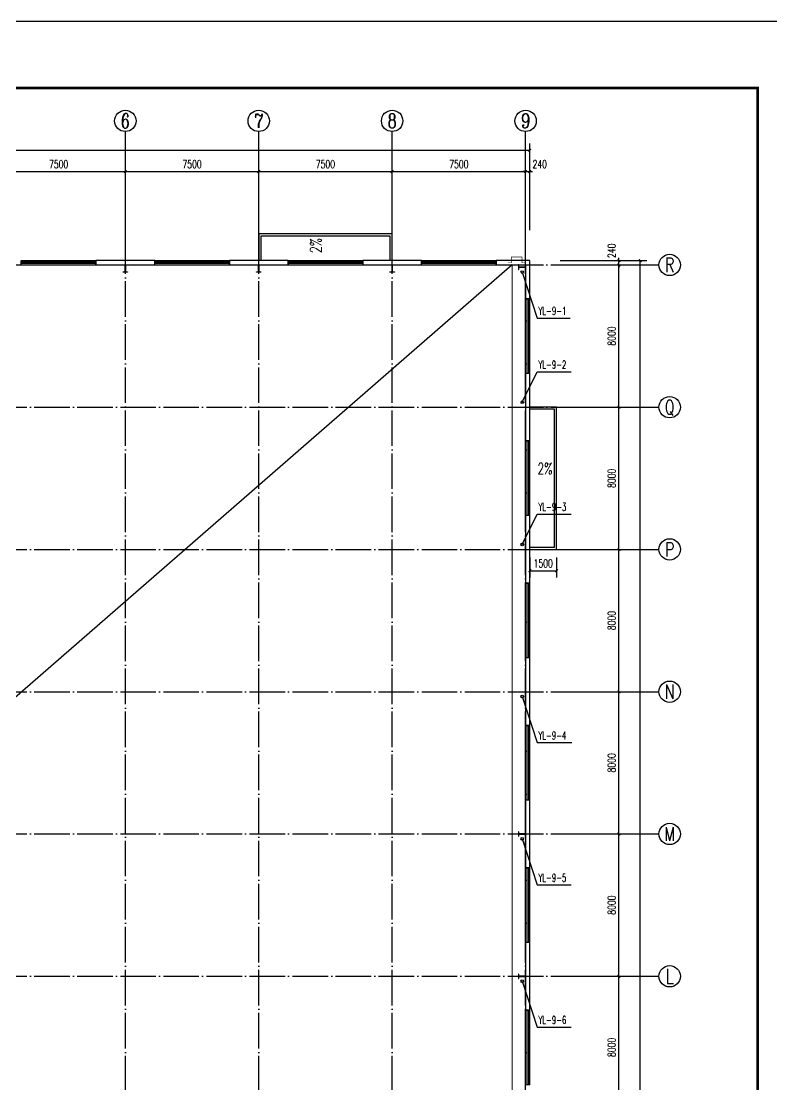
# Model space of a CAD drawing. Extents: x 14033796 to 29392202, y -1365078 to -465345.
# Drawn here: x 14821716 to 14863904, y -632743 to -572943 of the extents above; entities that cross this region are included whole.
import ezdxf
from ezdxf.enums import TextEntityAlignment as Align

# ---------------------------------------------------------------- set-up
doc = ezdxf.new("R2010")
doc.units = 0
doc.header["$LTSCALE"] = 1000
doc.header["$MEASUREMENT"] = 0
doc.linetypes.add('DASH', pattern=[0.35, 0.25, -0.1])
doc.linetypes.add('DOTE', pattern=[2.42, 2, -0.2, 0.02, -0.2])
for name, color, linetype in [('AXIS', 3, 'Continuous'), ('AXIS_TEXT', 7, 'Continuous'), ('COLUMN', 2, 'Continuous'), ('DIM_SYMB', 3, 'Continuous'), ('DIM_雨水', 3, 'Continuous'), ('DOTE', 8, 'DOTE'), ('PUB_DIM', 3, 'Continuous'), ('PUB_TEXT', 7, 'Continuous'), ('TK', 4, 'Continuous'), ('TWT_TEXT', 7, 'Continuous'), ('VPIPE-雨水', 4, 'Continuous'), ('WALL-PARAPET', 6, 'Continuous'), ('WINDOW', 4, 'Continuous')]:
    doc.layers.add(name, color=color, linetype=linetype)
doc.styles.add('_TCH_AXIS', font='COMPLEX', dxfattribs={"bigfont": 'GBCBIG'})
doc.styles.add('_TCH_DIM', font='SIMPLEX', dxfattribs={"bigfont": 'GBCBIG'})
doc.styles.add('_TCH_DIM_T3', font='SIMPLEX', dxfattribs={"width": 0.705882, "bigfont": 'GBCBIG'})
doc.styles.add('_TWT_SERIAL', font='COMPLEX', dxfattribs={"width": 0.8, "height": 3, "bigfont": 'HZTXT'})
doc.styles.add('COMPLEX', font='COMPLEX')
doc.dimstyles.new('_TCH_ARCH&&150', dxfattribs={"dimtxt": 446.25, "dimasz": 150, "dimexe": 375, "dimexo": 450, "dimgap": 189.375, "dimtad": 1, "dimdec": 0, "dimzin": 0, "dimdsep": 46, "dimtxsty": '_TCH_DIM_T3', "dimblk": 'ARCHTICK', "dimcen": 0.09, "dimclrt": 7, "dimazin": 2, "dimtfac": 1, "dimtdec": 0, "dimtix": 1, "dimtmove": 2, "dimatfit": 3, "dimfxl": 0, "dimtolj": 1, "dimtzin": 0, "dimarcsym": 0})

# ---------------------------------------------------------------- blocks, each defined once
blk = doc.blocks.new('A$C797E1D2B')
at = {"layer": 'COLUMN'}
h = blk.add_hatch(color=256, dxfattribs=at)
h.paths.add_polyline_path([(125, 400), (250, 400), (250, 388), (130, 388), (130, 200), (125, 200)])
h.paths.add_polyline_path([(0, 400), (125, 400), (125, 200), (120, 200), (120, 388), (0, 388)])
h.paths.add_polyline_path([(0, 12), (120, 12), (120, 200), (125, 200), (125, 0), (0, 0)])
h.paths.add_polyline_path([(125, 200), (130, 200), (130, 12), (250, 12), (250, 0), (125, 0)])
blk.add_lwpolyline([(250, 0), (250, 12), (130, 12), (130, 388), (250, 388), (250, 400), (0, 400), (0, 388), (120, 388), (120, 12), (0, 12), (0, 0)], close=True, dxfattribs=at)
blk = doc.blocks.new('GeYuanFrame_33522378', base_point=(20.09, 4.53))
at = {"layer": 'TK'}
blk.add_lwpolyline([(20.09, 4.53), (20.09, 598.53), (1071.09, 598.53), (1071.09, 4.53)], close=True, dxfattribs=at)
at = {"layer": 'TK', "const_width": 1}
blk.add_lwpolyline([(45.09, 588.53), (1061.09, 588.53), (1061.09, 14.53), (45.09, 14.53)], close=True, dxfattribs=at)
blk = doc.blocks.new('$TCHSYS$WIN2D')
for p, q in [((-0.5, 0.5), (0.5, 0.5)), ((-0.5, 0.5), (-0.5, -0.5)), ((0.5, 0.5), (0.5, -0.5)), ((0.5, 0.167), (-0.5, 0.167)), ((0.5, -0.167), (-0.5, -0.167)), ((-0.5, -0.5), (0.5, -0.5))]:
    blk.add_line(p, q)
blk = doc.blocks.new('_AXISO')
blk.add_circle((0, 0), 0.5)
at = {"layer": 'AXIS_TEXT', "style": 'COMPLEX', "width": 1.041667}
blk.add_attdef('A', text='', height=0.56, dxfattribs=at).set_placement((-0.25, -0.28), (0.25, -0.28), align=Align.FIT)
blk = doc.blocks.new('_ArchTick')
at = {"color": 0, "linetype": 'ByBlock', "const_width": 0.4}
blk.add_lwpolyline([(-0.5, -0.5), (0.5, 0.5)], dxfattribs=at)
blk = doc.blocks.new('*D132')
at = {"layer": 'AXIS', "color": 0, "lineweight": -2}
for p, q in [((14789826, -584693), (14789826, -579818)), ((14850306, -584693), (14850306, -579818)), ((14789826, -580193), (14850306, -580193))]:
    blk.add_line(p, q, dxfattribs=at)
at = {"layer": 'Defpoints', "color": 0}
for p in [(14850306, -580193), (14789826, -585143), (14850306, -585143)]:
    blk.add_point(p, dxfattribs=at)
at = {"layer": 'AXIS', "color": 0, "lineweight": -2, "xscale": 150, "yscale": 150, "zscale": 150, "rotation": 180}
blk.add_blockref('_ArchTick', (14789826, -580193), dxfattribs=at)
at = {"layer": 'AXIS', "color": 0, "lineweight": -2, "xscale": 150, "yscale": 150, "zscale": 150}
blk.add_blockref('_ArchTick', (14850306, -580193), dxfattribs=at)
at = {"layer": 'AXIS', "color": 7, "insert": (14820066, -579780), "char_height": 446.2, "attachment_point": 5, "style": '_TCH_DIM_T3'}
blk.add_mtext('\\A1;60480', dxfattribs=at)
blk = doc.blocks.new('*D138')
at = {"layer": 'AXIS', "color": 0, "lineweight": -2}
for p, q in [((14820066, -584693), (14820066, -581018)), ((14827566, -584693), (14827566, -581018)), ((14820066, -581393), (14827566, -581393))]:
    blk.add_line(p, q, dxfattribs=at)
at = {"layer": 'Defpoints', "color": 0}
for p in [(14827566, -581393), (14820066, -585143), (14827566, -585143)]:
    blk.add_point(p, dxfattribs=at)
at = {"layer": 'AXIS', "color": 0, "lineweight": -2, "xscale": 150, "yscale": 150, "zscale": 150, "rotation": 180}
blk.add_blockref('_ArchTick', (14820066, -581393), dxfattribs=at)
at = {"layer": 'AXIS', "color": 0, "lineweight": -2, "xscale": 150, "yscale": 150, "zscale": 150}
blk.add_blockref('_ArchTick', (14827566, -581393), dxfattribs=at)
at = {"layer": 'AXIS', "color": 7, "insert": (14823816, -580980), "char_height": 446.2, "attachment_point": 5, "style": '_TCH_DIM_T3'}
blk.add_mtext('\\A1;7500', dxfattribs=at)
blk = doc.blocks.new('*D139')
at = {"layer": 'AXIS', "color": 0, "lineweight": -2}
for p, q in [((14827566, -584693), (14827566, -581018)), ((14835066, -584693), (14835066, -581018)), ((14827566, -581393), (14835066, -581393))]:
    blk.add_line(p, q, dxfattribs=at)
at = {"layer": 'Defpoints', "color": 0}
for p in [(14835066, -581393), (14827566, -585143), (14835066, -585143)]:
    blk.add_point(p, dxfattribs=at)
at = {"layer": 'AXIS', "color": 0, "lineweight": -2, "xscale": 150, "yscale": 150, "zscale": 150, "rotation": 180}
blk.add_blockref('_ArchTick', (14827566, -581393), dxfattribs=at)
at = {"layer": 'AXIS', "color": 0, "lineweight": -2, "xscale": 150, "yscale": 150, "zscale": 150}
blk.add_blockref('_ArchTick', (14835066, -581393), dxfattribs=at)
at = {"layer": 'AXIS', "color": 7, "insert": (14831316, -580980), "char_height": 446.2, "attachment_point": 5, "style": '_TCH_DIM_T3'}
blk.add_mtext('\\A1;7500', dxfattribs=at)
blk = doc.blocks.new('*D140')
at = {"layer": 'AXIS', "color": 0, "lineweight": -2}
for p, q in [((14835066, -584693), (14835066, -581018)), ((14842566, -584693), (14842566, -581018)), ((14835066, -581393), (14842566, -581393))]:
    blk.add_line(p, q, dxfattribs=at)
at = {"layer": 'Defpoints', "color": 0}
for p in [(14842566, -581393), (14835066, -585143), (14842566, -585143)]:
    blk.add_point(p, dxfattribs=at)
at = {"layer": 'AXIS', "color": 0, "lineweight": -2, "xscale": 150, "yscale": 150, "zscale": 150, "rotation": 180}
blk.add_blockref('_ArchTick', (14835066, -581393), dxfattribs=at)
at = {"layer": 'AXIS', "color": 0, "lineweight": -2, "xscale": 150, "yscale": 150, "zscale": 150}
blk.add_blockref('_ArchTick', (14842566, -581393), dxfattribs=at)
at = {"layer": 'AXIS', "color": 7, "insert": (14838816, -580980), "char_height": 446.2, "attachment_point": 5, "style": '_TCH_DIM_T3'}
blk.add_mtext('\\A1;7500', dxfattribs=at)
blk = doc.blocks.new('*D141')
at = {"layer": 'AXIS', "color": 0, "lineweight": -2}
for p, q in [((14842566, -584693), (14842566, -581018)), ((14850066, -584693), (14850066, -581018)), ((14842566, -581393), (14850066, -581393))]:
    blk.add_line(p, q, dxfattribs=at)
at = {"layer": 'Defpoints', "color": 0}
for p in [(14850066, -581393), (14842566, -585143), (14850066, -585143)]:
    blk.add_point(p, dxfattribs=at)
at = {"layer": 'AXIS', "color": 0, "lineweight": -2, "xscale": 150, "yscale": 150, "zscale": 150, "rotation": 180}
blk.add_blockref('_ArchTick', (14842566, -581393), dxfattribs=at)
at = {"layer": 'AXIS', "color": 0, "lineweight": -2, "xscale": 150, "yscale": 150, "zscale": 150}
blk.add_blockref('_ArchTick', (14850066, -581393), dxfattribs=at)
at = {"layer": 'AXIS', "color": 7, "insert": (14846316, -580980), "char_height": 446.2, "attachment_point": 5, "style": '_TCH_DIM_T3'}
blk.add_mtext('\\A1;7500', dxfattribs=at)
blk = doc.blocks.new('*D142')
at = {"layer": 'AXIS', "color": 0, "lineweight": -2}
for p, q in [((14850066, -584693), (14850066, -581018)), ((14850306, -584693), (14850306, -581018)), ((14850066, -581393), (14849916, -581393)), ((14850066, -581393), (14850306, -581393)), ((14850306, -581393), (14850456, -581393))]:
    blk.add_line(p, q, dxfattribs=at)
at = {"layer": 'Defpoints', "color": 0}
for p in [(14850306, -581393), (14850066, -585143), (14850306, -585143)]:
    blk.add_point(p, dxfattribs=at)
at = {"layer": 'AXIS', "color": 0, "lineweight": -2, "xscale": 150, "yscale": 150, "zscale": 150}
blk.add_blockref('_ArchTick', (14850066, -581393), dxfattribs=at)
at = {"layer": 'AXIS', "color": 0, "lineweight": -2, "xscale": 150, "yscale": 150, "zscale": 150, "rotation": 180}
blk.add_blockref('_ArchTick', (14850306, -581393), dxfattribs=at)
at = {"layer": 'AXIS', "color": 7, "insert": (14850861, -580980), "char_height": 446.2, "attachment_point": 5, "style": '_TCH_DIM_T3'}
blk.add_mtext('\\A1;240', dxfattribs=at)
blk = doc.blocks.new('*D161')
at = {"layer": 'AXIS', "color": 0, "lineweight": -2}
for p, q in [((14852016, -586403), (14856891, -586403)), ((14856516, -706883), (14856516, -586403)), ((14852016, -706883), (14856891, -706883))]:
    blk.add_line(p, q, dxfattribs=at)
at = {"layer": 'Defpoints', "color": 0}
for p in [(14851566, -586403), (14856516, -586403), (14851566, -706883)]:
    blk.add_point(p, dxfattribs=at)
at = {"layer": 'AXIS', "color": 0, "lineweight": -2, "xscale": 150, "yscale": 150, "zscale": 150}
for p, rotation in [((14856516, -586403), 90), ((14856516, -706883), 270)]:
    blk.add_blockref('_ArchTick', p, dxfattribs=dict(at, rotation=rotation))
at = {"layer": 'AXIS', "color": 7, "insert": (14856104, -646643), "char_height": 446.2, "attachment_point": 5, "rotation": 90, "style": '_TCH_DIM_T3'}
blk.add_mtext('\\A1;120480', dxfattribs=at)
blk = doc.blocks.new('*D172')
at = {"layer": 'AXIS', "color": 0, "lineweight": -2}
for p, q in [((14852016, -626643), (14855691, -626643)), ((14855316, -634643), (14855316, -626643)), ((14852016, -634643), (14855691, -634643))]:
    blk.add_line(p, q, dxfattribs=at)
at = {"layer": 'Defpoints', "color": 0}
for p in [(14851566, -626643), (14855316, -626643), (14851566, -634643)]:
    blk.add_point(p, dxfattribs=at)
at = {"layer": 'AXIS', "color": 0, "lineweight": -2, "xscale": 150, "yscale": 150, "zscale": 150}
for p, rotation in [((14855316, -626643), 90), ((14855316, -634643), 270)]:
    blk.add_blockref('_ArchTick', p, dxfattribs=dict(at, rotation=rotation))
at = {"layer": 'AXIS', "color": 7, "insert": (14854904, -630643), "char_height": 446.2, "attachment_point": 5, "rotation": 90, "style": '_TCH_DIM_T3'}
blk.add_mtext('\\A1;8000', dxfattribs=at)
blk = doc.blocks.new('*D173')
at = {"layer": 'AXIS', "color": 0, "lineweight": -2}
for p, q in [((14852016, -618643), (14855691, -618643)), ((14855316, -626643), (14855316, -618643)), ((14852016, -626643), (14855691, -626643))]:
    blk.add_line(p, q, dxfattribs=at)
at = {"layer": 'Defpoints', "color": 0}
for p in [(14851566, -618643), (14855316, -618643), (14851566, -626643)]:
    blk.add_point(p, dxfattribs=at)
at = {"layer": 'AXIS', "color": 0, "lineweight": -2, "xscale": 150, "yscale": 150, "zscale": 150}
for p, rotation in [((14855316, -618643), 90), ((14855316, -626643), 270)]:
    blk.add_blockref('_ArchTick', p, dxfattribs=dict(at, rotation=rotation))
at = {"layer": 'AXIS', "color": 7, "insert": (14854904, -622643), "char_height": 446.2, "attachment_point": 5, "rotation": 90, "style": '_TCH_DIM_T3'}
blk.add_mtext('\\A1;8000', dxfattribs=at)
blk = doc.blocks.new('*D174')
at = {"layer": 'AXIS', "color": 0, "lineweight": -2}
for p, q in [((14852016, -610643), (14855691, -610643)), ((14855316, -618643), (14855316, -610643)), ((14852016, -618643), (14855691, -618643))]:
    blk.add_line(p, q, dxfattribs=at)
at = {"layer": 'Defpoints', "color": 0}
for p in [(14851566, -610643), (14855316, -610643), (14851566, -618643)]:
    blk.add_point(p, dxfattribs=at)
at = {"layer": 'AXIS', "color": 0, "lineweight": -2, "xscale": 150, "yscale": 150, "zscale": 150}
for p, rotation in [((14855316, -610643), 90), ((14855316, -618643), 270)]:
    blk.add_blockref('_ArchTick', p, dxfattribs=dict(at, rotation=rotation))
at = {"layer": 'AXIS', "color": 7, "insert": (14854904, -614643), "char_height": 446.2, "attachment_point": 5, "rotation": 90, "style": '_TCH_DIM_T3'}
blk.add_mtext('\\A1;8000', dxfattribs=at)
blk = doc.blocks.new('*D175')
at = {"layer": 'AXIS', "color": 0, "lineweight": -2}
for p, q in [((14852016, -602643), (14855691, -602643)), ((14855316, -610643), (14855316, -602643)), ((14852016, -610643), (14855691, -610643))]:
    blk.add_line(p, q, dxfattribs=at)
at = {"layer": 'Defpoints', "color": 0}
for p in [(14851566, -602643), (14855316, -602643), (14851566, -610643)]:
    blk.add_point(p, dxfattribs=at)
at = {"layer": 'AXIS', "color": 0, "lineweight": -2, "xscale": 150, "yscale": 150, "zscale": 150}
for p, rotation in [((14855316, -602643), 90), ((14855316, -610643), 270)]:
    blk.add_blockref('_ArchTick', p, dxfattribs=dict(at, rotation=rotation))
at = {"layer": 'AXIS', "color": 7, "insert": (14854904, -606643), "char_height": 446.2, "attachment_point": 5, "rotation": 90, "style": '_TCH_DIM_T3'}
blk.add_mtext('\\A1;8000', dxfattribs=at)
blk = doc.blocks.new('*D176')
at = {"layer": 'AXIS', "color": 0, "lineweight": -2}
for p, q in [((14852016, -594643), (14855691, -594643)), ((14855316, -602643), (14855316, -594643)), ((14852016, -602643), (14855691, -602643))]:
    blk.add_line(p, q, dxfattribs=at)
at = {"layer": 'Defpoints', "color": 0}
for p in [(14851566, -594643), (14855316, -594643), (14851566, -602643)]:
    blk.add_point(p, dxfattribs=at)
at = {"layer": 'AXIS', "color": 0, "lineweight": -2, "xscale": 150, "yscale": 150, "zscale": 150}
for p, rotation in [((14855316, -594643), 90), ((14855316, -602643), 270)]:
    blk.add_blockref('_ArchTick', p, dxfattribs=dict(at, rotation=rotation))
at = {"layer": 'AXIS', "color": 7, "insert": (14854904, -598643), "char_height": 446.2, "attachment_point": 5, "rotation": 90, "style": '_TCH_DIM_T3'}
blk.add_mtext('\\A1;8000', dxfattribs=at)
blk = doc.blocks.new('*D177')
at = {"layer": 'AXIS', "color": 0, "lineweight": -2}
for p, q in [((14852016, -586643), (14855691, -586643)), ((14855316, -594643), (14855316, -586643)), ((14852016, -594643), (14855691, -594643))]:
    blk.add_line(p, q, dxfattribs=at)
at = {"layer": 'Defpoints', "color": 0}
for p in [(14851566, -586643), (14855316, -586643), (14851566, -594643)]:
    blk.add_point(p, dxfattribs=at)
at = {"layer": 'AXIS', "color": 0, "lineweight": -2, "xscale": 150, "yscale": 150, "zscale": 150}
for p, rotation in [((14855316, -586643), 90), ((14855316, -594643), 270)]:
    blk.add_blockref('_ArchTick', p, dxfattribs=dict(at, rotation=rotation))
at = {"layer": 'AXIS', "color": 7, "insert": (14854904, -590643), "char_height": 446.2, "attachment_point": 5, "rotation": 90, "style": '_TCH_DIM_T3'}
blk.add_mtext('\\A1;8000', dxfattribs=at)
blk = doc.blocks.new('*D178')
at = {"layer": 'AXIS', "color": 0, "lineweight": -2}
for p, q in [((14852016, -586403), (14855691, -586403)), ((14855316, -586403), (14855316, -586253)), ((14855316, -586643), (14855316, -586403)), ((14852016, -586643), (14855691, -586643)), ((14855316, -586643), (14855316, -586793))]:
    blk.add_line(p, q, dxfattribs=at)
at = {"layer": 'Defpoints', "color": 0}
for p in [(14851566, -586403), (14855316, -586403), (14851566, -586643)]:
    blk.add_point(p, dxfattribs=at)
at = {"layer": 'AXIS', "color": 0, "lineweight": -2, "xscale": 150, "yscale": 150, "zscale": 150}
for p, rotation in [((14855316, -586403), 270), ((14855316, -586643), 90)]:
    blk.add_blockref('_ArchTick', p, dxfattribs=dict(at, rotation=rotation))
at = {"layer": 'AXIS', "color": 7, "insert": (14854904, -585848), "char_height": 446.2, "attachment_point": 5, "rotation": 90, "style": '_TCH_DIM_T3'}
blk.add_mtext('\\A1;240', dxfattribs=at)
blk = doc.blocks.new('*D245')
at = {"layer": 'Defpoints', "color": 0}
for p in [(14850306, -602643), (14851806, -602643), (14851806, -603843)]:
    blk.add_point(p, dxfattribs=at)
at = {"layer": 'PUB_DIM', "color": 0, "lineweight": -2}
for p, q in [((14850306, -603093), (14850306, -604218)), ((14851806, -603093), (14851806, -604218)), ((14850306, -603843), (14851806, -603843))]:
    blk.add_line(p, q, dxfattribs=at)
at = {"layer": 'PUB_DIM', "color": 0, "lineweight": -2, "xscale": 150, "yscale": 150, "zscale": 150, "rotation": 180}
blk.add_blockref('_ArchTick', (14850306, -603843), dxfattribs=at)
at = {"layer": 'PUB_DIM', "color": 0, "lineweight": -2, "xscale": 150, "yscale": 150, "zscale": 150}
blk.add_blockref('_ArchTick', (14851806, -603843), dxfattribs=at)
at = {"layer": 'PUB_DIM', "color": 7, "insert": (14851056, -603430), "char_height": 446.2, "attachment_point": 5, "style": '_TCH_DIM_T3'}
blk.add_mtext('\\A1;1500', dxfattribs=at)

msp = doc.modelspace()

# ---------------------------------------------------------------- linework, layer by layer
at = {"ltscale": 0.5}
for points in [[(14842566.1, -586402.5), (14842566.1, -584902.5), (14835066.1, -584902.5), (14835066.1, -586402.5)], [(14842446.1, -586402.5), (14842446.1, -585022.5), (14835186.1, -585022.5), (14835186.1, -586402.5)], [(14850306.1, -602642.5), (14851806.1, -602642.5), (14851806.1, -594642.5), (14850306.1, -594642.5)], [(14850306.1, -602522.5), (14851686.1, -602522.5), (14851686.1, -594762.5), (14850306.1, -594762.5)]]:
    msp.add_lwpolyline(points, dxfattribs=at)
at = {"const_width": 30}
msp.add_lwpolyline([(14850066.1, -586522.5), (14849866.1, -586522.5), (14849866.1, -586202.5), (14849266.1, -586202.5), (14849266.1, -586522.5), (14849066.1, -586522.5)], dxfattribs=at)
at = {"color": 8, "linetype": 'DASH', "ltscale": 1.5, "const_width": 50}
msp.add_lwpolyline([(14849316.1, -706642.5), (14849316.1, -586642.5)], dxfattribs=at)
at = {"color": 8, "ltscale": 0.5}
msp.add_lwpolyline([(14849316.1, -586642.5), (14803366.1, -626642.5), (14790816.1, -706642.5)], dxfattribs=at)
at = {"layer": 'AXIS'}
for p, q in [((14827566.1, -585142.5), (14827566.1, -579142.5)), ((14835066.1, -585142.5), (14835066.1, -579142.5)), ((14842566.1, -585142.5), (14842566.1, -579142.5)), ((14850066.1, -585142.5), (14850066.1, -579142.5)), ((14851566.1, -586642.5), (14857566.1, -586642.5)), ((14851566.1, -594642.5), (14857566.1, -594642.5)), ((14851566.1, -602642.5), (14857566.1, -602642.5)), ((14851566.1, -610642.5), (14857566.1, -610642.5)), ((14851566.1, -618642.5), (14857566.1, -618642.5)), ((14851566.1, -626642.5), (14857566.1, -626642.5))]:
    msp.add_line(p, q, dxfattribs=at)
at = {"layer": 'DIM_SYMB'}
for points in [[(14838816.1, -586122.5, 0, 0, 0), (14838816.1, -585472.5, 120, 0, 0), (14838816.1, -585022.5, 0, 0, 0)], [(14850586.1, -598642.5, 0, 0, 0), (14851236.1, -598642.5, 120, 0, 0), (14851686.1, -598642.5, 0, 0, 0)]]:
    msp.add_lwpolyline(points, format="xyseb", dxfattribs=at)
at = {"layer": 'DIM_雨水'}
for p, q in [((14849883, -587042.7), (14850717, -589631.9)), ((14850717, -589631.9), (14852569.7, -589631.9)), ((14849883, -594367.7), (14850717, -592655.9)), ((14850717, -592655.9), (14852637, -592655.9)), ((14849883, -602367.7), (14850717, -600655.9)), ((14850717, -600655.9), (14852637, -600655.9)), ((14849883, -610917.7), (14850717, -613506.9)), ((14850717, -613506.9), (14852664, -613506.9)), ((14849883, -618917.7), (14850717, -621506.9)), ((14850717, -621506.9), (14852637, -621506.9)), ((14849883, -626917.7), (14850717, -629506.9)), ((14850717, -629506.9), (14852637, -629506.9))]:
    msp.add_line(p, q, dxfattribs=at)
at = {"layer": 'DOTE'}
for p, q in [((14827566.1, -708142.5), (14827566.1, -585142.5)), ((14835066.1, -708142.5), (14835066.1, -585142.5)), ((14842566.1, -708142.5), (14842566.1, -585142.5)), ((14850066.1, -708142.5), (14850066.1, -585142.5)), ((14788566.1, -586642.5), (14851566.1, -586642.5)), ((14788566.1, -594642.5), (14851566.1, -594642.5)), ((14788566.1, -602642.5), (14851566.1, -602642.5)), ((14788566.1, -610642.5), (14851566.1, -610642.5)), ((14788566.1, -618642.5), (14851566.1, -618642.5)), ((14788566.1, -626642.5), (14851566.1, -626642.5))]:
    msp.add_line(p, q, dxfattribs=at)
at = {"layer": 'VPIPE-雨水', "linetype": 'Continuous'}
for centre in [(14849883, -587042.7), (14849883, -594367.7), (14849883, -602367.7), (14849883, -610917.7), (14849883, -618917.7), (14849883, -626917.7)]:
    msp.add_circle(centre, 75, dxfattribs=at)
at = {"layer": 'WALL-PARAPET'}
for p, q in [((14829216.1, -586402.5), (14825916.1, -586402.5)), ((14825916.1, -586402.5), (14825916.1, -586642.5)), ((14829216.1, -586642.5), (14829216.1, -586402.5)), ((14836716.1, -586402.5), (14833416.1, -586402.5)), ((14833416.1, -586402.5), (14833416.1, -586642.5)), ((14836716.1, -586642.5), (14836716.1, -586402.5)), ((14844216.1, -586402.5), (14840916.1, -586402.5)), ((14840916.1, -586402.5), (14840916.1, -586642.5)), ((14844216.1, -586642.5), (14844216.1, -586402.5)), ((14850306.1, -586402.5), (14848416.1, -586402.5)), ((14848416.1, -586402.5), (14848416.1, -586642.5)), ((14850306.1, -588542.5), (14850306.1, -586402.5)), ((14825916.1, -586642.5), (14829216.1, -586642.5)), ((14833416.1, -586642.5), (14836716.1, -586642.5)), ((14840916.1, -586642.5), (14844216.1, -586642.5)), ((14848416.1, -586642.5), (14850066.1, -586642.5)), ((14850066.1, -586642.5), (14850066.1, -588542.5)), ((14850066.1, -588542.5), (14850306.1, -588542.5)), ((14850306.1, -592742.5), (14850066.1, -592742.5)), ((14850066.1, -592742.5), (14850066.1, -596542.5)), ((14850306.1, -596542.5), (14850306.1, -592742.5)), ((14850066.1, -596542.5), (14850306.1, -596542.5)), ((14850306.1, -600742.5), (14850066.1, -600742.5)), ((14850066.1, -600742.5), (14850066.1, -604542.5)), ((14850306.1, -604542.5), (14850306.1, -600742.5)), ((14850066.1, -604542.5), (14850306.1, -604542.5)), ((14850306.1, -608742.5), (14850066.1, -608742.5)), ((14850066.1, -608742.5), (14850066.1, -612542.5)), ((14850306.1, -612542.5), (14850306.1, -608742.5)), ((14850066.1, -612542.5), (14850306.1, -612542.5)), ((14850306.1, -616742.5), (14850066.1, -616742.5)), ((14850066.1, -616742.5), (14850066.1, -620542.5)), ((14850306.1, -620542.5), (14850306.1, -616742.5)), ((14850066.1, -620542.5), (14850306.1, -620542.5)), ((14850306.1, -624742.5), (14850066.1, -624742.5)), ((14850066.1, -624742.5), (14850066.1, -628542.5)), ((14850306.1, -628542.5), (14850306.1, -624742.5)), ((14850066.1, -628542.5), (14850306.1, -628542.5))]:
    msp.add_line(p, q, dxfattribs=at)

# ---------------------------------------------------------------- block references
at = {"xscale": 150, "yscale": 150, "zscale": 150, "rotation": 270}
msp.add_blockref('GeYuanFrame_33522378', (14775516.1, -572942.5), dxfattribs=at)
at = {"xscale": -1}
for p in [(14827691.1, -587042.5), (14835191.1, -587042.5), (14842691.1, -587042.5)]:
    msp.add_blockref('A$C797E1D2B', p, dxfattribs=at)
at = {"rotation": 270}
for p in [(14849666.1, -586642.5), (14849666.1, -618517.5), (14849666.1, -626517.5)]:
    msp.add_blockref('A$C797E1D2B', p, dxfattribs=at)
at = {"layer": 'AXIS'}
ref = msp.add_blockref('_AXISO', (14827566.1, -578542.5), dxfattribs=dict(at, xscale=1200, yscale=1200, zscale=1200))
ref.add_attrib('A', '6', dxfattribs={"layer": 'AXIS_TEXT', "ltscale": 0.5, "height": 816.3, "style": '_TCH_AXIS', "width": 0.928571}).set_placement((14827313.5, -578950.6), (14827818.8, -578950.6), align=Align.FIT)
ref = msp.add_blockref('_AXISO', (14835066.1, -578542.5), dxfattribs=dict(at, xscale=1200, yscale=1200, zscale=1200))
ref.add_attrib('A', '7', dxfattribs={"layer": 'AXIS_TEXT', "ltscale": 0.5, "height": 798.8, "style": '_TCH_AXIS'}).set_placement((14834799.9, -578941.9), (14835332.4, -578941.9), align=Align.FIT)
ref = msp.add_blockref('_AXISO', (14842566.1, -578542.5), dxfattribs=dict(at, xscale=1200, yscale=1200, zscale=1200))
ref.add_attrib('A', '8', dxfattribs={"layer": 'AXIS_TEXT', "ltscale": 0.5, "height": 798.8, "style": '_TCH_AXIS'}).set_placement((14842299.9, -578941.9), (14842832.4, -578941.9), align=Align.FIT)
ref = msp.add_blockref('_AXISO', (14850066.1, -578542.5), dxfattribs=dict(at, xscale=1200, yscale=1200, zscale=1200))
ref.add_attrib('A', '9', dxfattribs={"layer": 'AXIS_TEXT', "ltscale": 0.5, "height": 816.3, "style": '_TCH_AXIS', "width": 0.928571}).set_placement((14849813.5, -578950.6), (14850318.8, -578950.6), align=Align.FIT)
ref = msp.add_blockref('_AXISO', (14858166.1, -586642.5), dxfattribs=dict(at, xscale=1200, yscale=1200, zscale=1200))
ref.add_attrib('A', 'R', dxfattribs={"layer": 'AXIS_TEXT', "ltscale": 0.5, "height": 798.8, "style": '_TCH_AXIS', "width": 0.777778}).set_placement((14857899.9, -587041.9), (14858432.4, -587041.9), align=Align.FIT)
ref = msp.add_blockref('_AXISO', (14858166.1, -594642.5), dxfattribs=dict(at, xscale=1200, yscale=1200, zscale=1200))
ref.add_attrib('A', 'Q', dxfattribs={"layer": 'AXIS_TEXT', "ltscale": 0.5, "height": 788.1, "style": '_TCH_AXIS', "width": 0.913043}).set_placement((14857892, -595036.6), (14858440.3, -595036.6), align=Align.FIT)
ref = msp.add_blockref('_AXISO', (14858166.1, -602642.5), dxfattribs=dict(at, xscale=1200, yscale=1200, zscale=1200))
ref.add_attrib('A', 'P', dxfattribs={"layer": 'AXIS_TEXT', "ltscale": 0.5, "height": 798.8, "style": '_TCH_AXIS', "width": 0.823529}).set_placement((14857899.9, -603041.9), (14858432.4, -603041.9), align=Align.FIT)
ref = msp.add_blockref('_AXISO', (14858166.1, -610642.5), dxfattribs=dict(at, xscale=1200, yscale=1200, zscale=1200))
ref.add_attrib('A', 'N', dxfattribs={"layer": 'AXIS_TEXT', "ltscale": 0.5, "height": 798.8, "style": '_TCH_AXIS', "width": 0.736842}).set_placement((14857899.9, -611041.9), (14858432.4, -611041.9), align=Align.FIT)
ref = msp.add_blockref('_AXISO', (14858166.1, -618642.5), dxfattribs=dict(at, xscale=1200, yscale=1200, zscale=1200))
ref.add_attrib('A', 'M', dxfattribs={"layer": 'AXIS_TEXT', "ltscale": 0.5, "height": 763.6, "style": '_TCH_AXIS', "width": 0.761905}).set_placement((14857875.2, -619024.3), (14858457, -619024.3), align=Align.FIT)
ref = msp.add_blockref('_AXISO', (14858166.1, -626642.5), dxfattribs=dict(at, xscale=1200, yscale=1200, zscale=1200))
ref.add_attrib('A', 'L', dxfattribs={"layer": 'AXIS_TEXT', "ltscale": 0.5, "height": 833.5, "style": '_TCH_AXIS', "width": 0.8}).set_placement((14857928, -627059.3), (14858404.3, -627059.3), align=Align.FIT)
at = {"layer": 'WINDOW'}
for p, xscale, yscale, zscale, rotation in [((14823816.1, -586522.5), -4200, 240, -4200, 180), ((14831316.1, -586522.5), -4200, 240, -4200, 180), ((14838816.1, -586522.5), -4200, -240, -4200, 180), ((14846316.1, -586522.5), -4200, 240, -4200, 180), ((14850186.1, -590642.5), 4200, -240, 4200, 90), ((14850186.1, -598642.5), 4200, -240, 4200, 90), ((14850186.1, -606642.5), 4200, -240, 4200, 90), ((14850186.1, -614642.5), 4200, -240, 4200, 90), ((14850186.1, -622642.5), 4200, -240, 4200, 90), ((14850186.1, -630642.5), 4200, -240, 4200, 90)]:
    msp.add_blockref('$TCHSYS$WIN2D', p, dxfattribs=dict(at, xscale=xscale, yscale=yscale, zscale=zscale, rotation=rotation))

# ---------------------------------------------------------------- texts
at = {"layer": 'PUB_TEXT', "style": '_TCH_DIM', "width": 0.705882}
msp.add_text('2%%%', height=637.5, rotation=90, dxfattribs=at).set_placement((14838591.1, -585979.7))
msp.add_text('2%%%', height=637.5, dxfattribs=at).set_placement((14850729, -598417.5))
at = {"layer": 'TWT_TEXT', "style": '_TWT_SERIAL', "width": 0.64}
for s, p in [('YL-9-1', (14850789, -589451.9)), ('YL-9-2', (14850787.7, -592475.9)), ('YL-9-3', (14850787.7, -600475.9)), ('YL-9-4', (14850787.3, -613326.9)), ('YL-9-5', (14850787.7, -621326.9)), ('YL-9-6', (14850787.7, -629326.9))]:
    msp.add_text(s, height=450, dxfattribs=at).set_placement(p)

# ---------------------------------------------------------------- dimensions: what is measured, and where the dimension line sits
at = {"layer": 'AXIS'}
for p1, p2, distance, text, picture, middle in [((14789826.1, -585142.5), (14850306.1, -585142.5), 4950, '60480', '*D132', (14820066.1, -579780)), ((14820066.1, -585142.5), (14827566.1, -585142.5), 3750, '7500', '*D138', (14823816.1, -580980)), ((14827566.1, -585142.5), (14835066.1, -585142.5), 3750, '7500', '*D139', (14831316.1, -580980)), ((14835066.1, -585142.5), (14842566.1, -585142.5), 3750, '7500', '*D140', (14838816.1, -580980)), ((14842566.1, -585142.5), (14850066.1, -585142.5), 3750, '7500', '*D141', (14846316.1, -580980)), ((14851566.1, -706882.5), (14851566.1, -586402.5), -4950, '120480', '*D161', (14856103.6, -646642.5)), ((14851566.1, -594642.5), (14851566.1, -586642.5), -3750, '8000', '*D177', (14854903.6, -590642.5)), ((14851566.1, -602642.5), (14851566.1, -594642.5), -3750, '8000', '*D176', (14854903.6, -598642.5)), ((14851566.1, -610642.5), (14851566.1, -602642.5), -3750, '8000', '*D175', (14854903.6, -606642.5)), ((14851566.1, -618642.5), (14851566.1, -610642.5), -3750, '8000', '*D174', (14854903.6, -614642.5)), ((14851566.1, -626642.5), (14851566.1, -618642.5), -3750, '8000', '*D173', (14854903.6, -622642.5)), ((14851566.1, -634642.5), (14851566.1, -626642.5), -3750, '8000', '*D172', (14854903.6, -630642.5))]:
    dim = msp.add_aligned_dim(p1=p1, p2=p2, distance=distance, text=text, dimstyle='_TCH_ARCH&&150', dxfattribs=at)
    dim.commit()
    dim.dimension.update_dxf_attribs({"geometry": picture, "text_midpoint": middle})
for base, p1, p2, angle, picture, middle in [((14850306.1, -581392.5), (14850066.1, -585142.5), (14850306.1, -585142.5), 0, '*D142', (14850861.1, -580980)), ((14855316.1, -586402.5), (14851566.1, -586642.5), (14851566.1, -586402.5), 90, '*D178', (14854903.6, -585847.5))]:
    dim = msp.add_linear_dim(base=base, p1=p1, p2=p2, angle=angle, text='240', dimstyle='_TCH_ARCH&&150', dxfattribs=at)
    dim.commit()
    dim.dimension.update_dxf_attribs({"geometry": picture, "text_midpoint": middle, "dimtype": 161})
at = {"layer": 'PUB_DIM'}
dim = msp.add_aligned_dim(p1=(14850306.1, -602642.5), p2=(14851806.1, -602642.5), distance=-1200, text='1500', dimstyle='_TCH_ARCH&&150', dxfattribs=at)
dim.commit()
dim.dimension.update_dxf_attribs({"geometry": '*D245', "text_midpoint": (14851056.1, -603430)})

doc.saveas('drawing.dxf')
